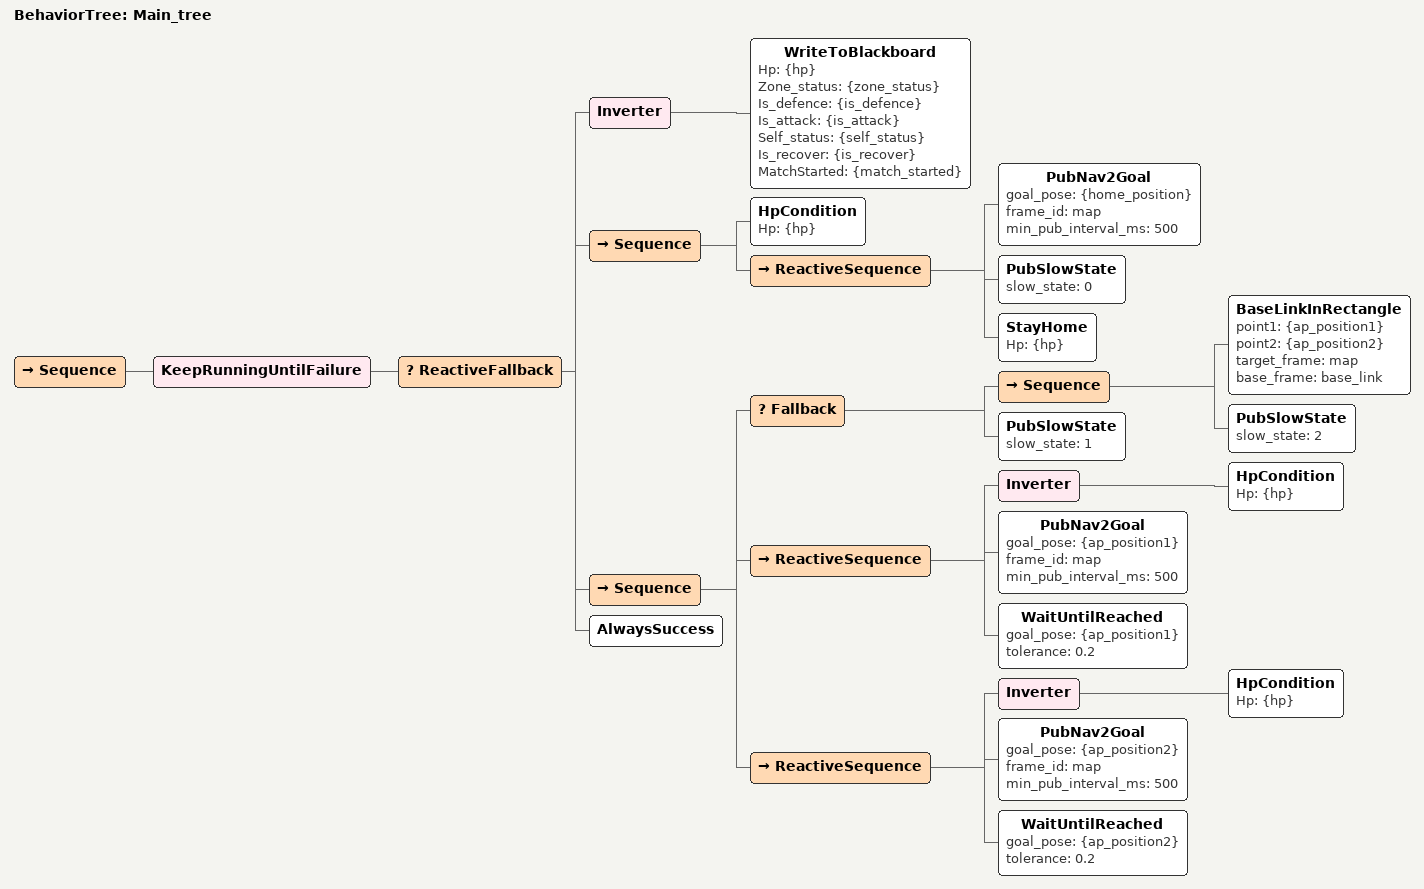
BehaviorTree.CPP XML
<?xml version="1.0" encoding="UTF-8"?>
<root BTCPP_format="4"
      main_tree_to_execute="Main_tree">
  <BehaviorTree ID="Main_tree">
    <Sequence>
      <KeepRunningUntilFailure>
        <ReactiveFallback>
          <Inverter>
            <WriteToBlackboard Hp="{hp}"
                               Zone_status="{zone_status}"
                               Is_defence="{is_defence}"
                               Is_attack="{is_attack}"
                               Self_status="{self_status}"
                               Is_recover="{is_recover}"
                               MatchStarted="{match_started}"/>
          </Inverter>
          <Sequence>
            <HpCondition Hp="{hp}"/>
            <ReactiveSequence>
              <PubNav2Goal goal_pose="{home_position}"
                           frame_id="map"
                           min_pub_interval_ms="500"/>
              <PubSlowState slow_state="0"/>
              <StayHome Hp="{hp}"/>
            </ReactiveSequence>
          </Sequence>
          <Sequence>
            <Fallback>
              <Sequence>
                <BaseLinkInRectangle point1="{ap_position1}"
                                     point2="{ap_position2}"
                                     target_frame="map"
                                     base_frame="base_link"/>
                <PubSlowState slow_state="2"/>
              </Sequence>
              <PubSlowState slow_state="1"/>
            </Fallback>
            <ReactiveSequence>
              <Inverter>
                <HpCondition Hp="{hp}"/>
              </Inverter>
              <PubNav2Goal goal_pose="{ap_position1}"
                           frame_id="map"
                           min_pub_interval_ms="500"/>
              <WaitUntilReached goal_pose="{ap_position1}"
                                tolerance="0.2"/>
            </ReactiveSequence>
            <ReactiveSequence>
              <Inverter>
                <HpCondition Hp="{hp}"/>
              </Inverter>
              <PubNav2Goal goal_pose="{ap_position2}"
                           frame_id="map"
                           min_pub_interval_ms="500"/>
              <WaitUntilReached goal_pose="{ap_position2}"
                                tolerance="0.2"/>
            </ReactiveSequence>
          </Sequence>
          <AlwaysSuccess/>
        </ReactiveFallback>
      </KeepRunningUntilFailure>
    </Sequence>
  </BehaviorTree>

</root>
